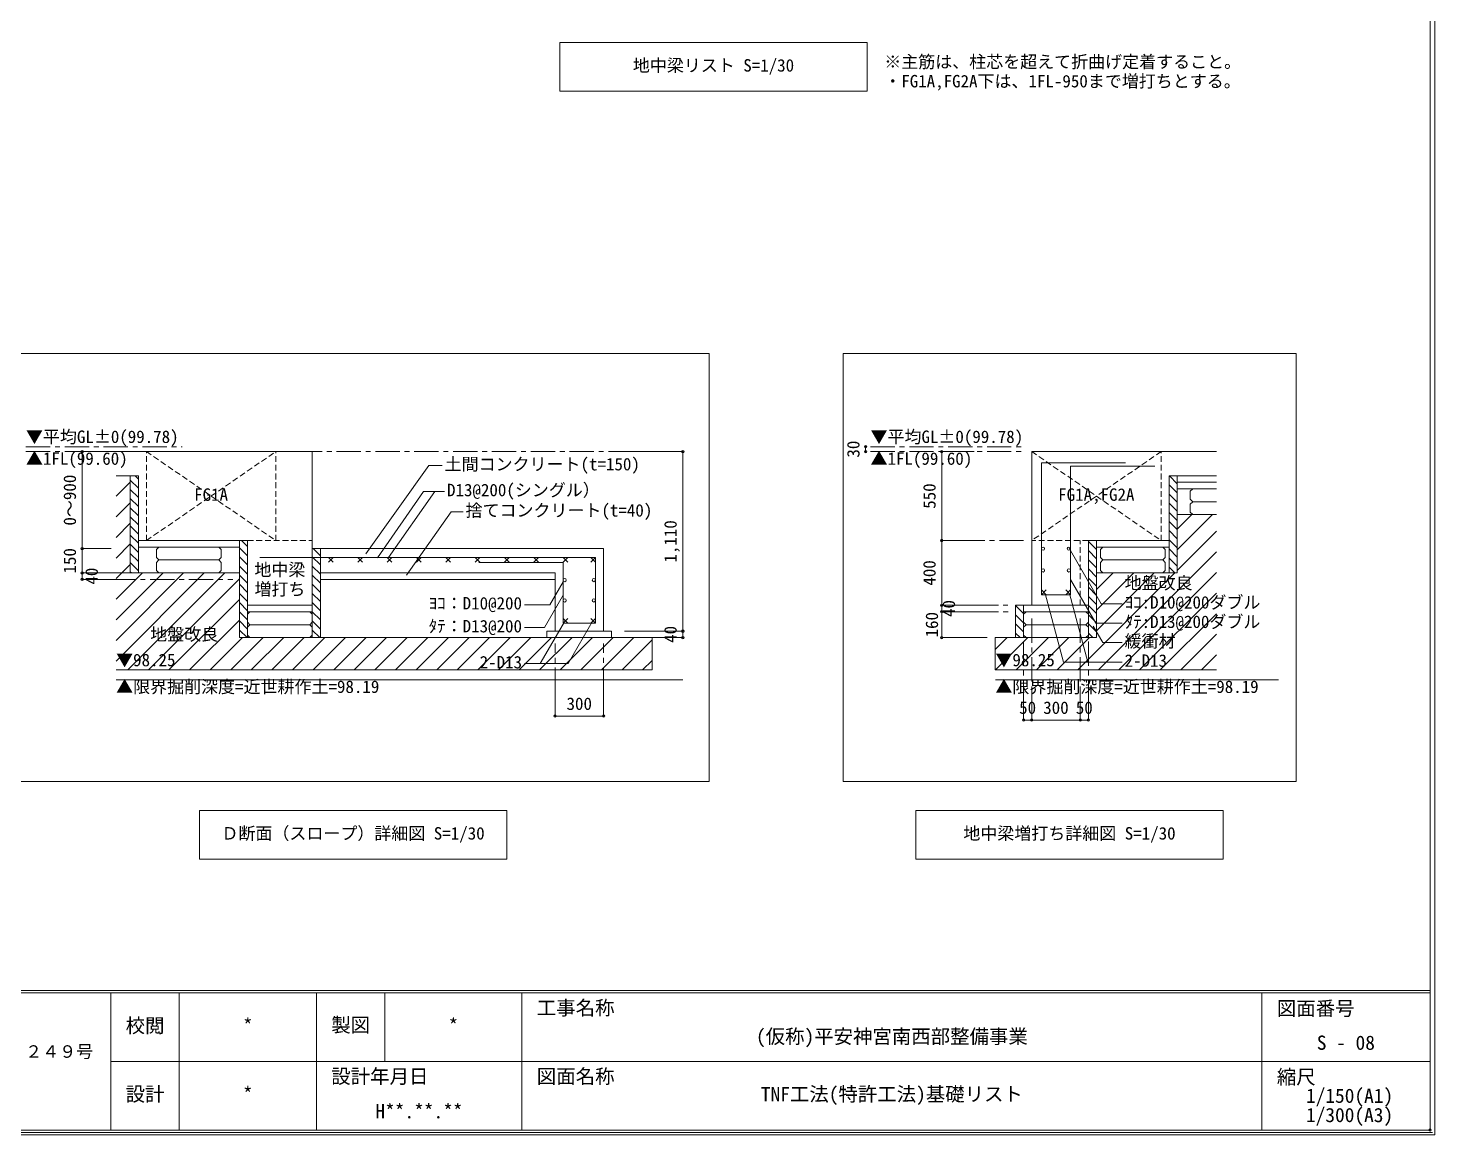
# Model space of a CAD drawing. Units: millimetres on the paper, enlarged 150 times, with parts at 1:30. Extents: x -144184 to 144184, y -90019 to 91030.
# Drawn here: x -69522 to -26054, y -90019 to -55817 of the extents above; entities that cross this region are included whole.
import ezdxf
from ezdxf.enums import TextEntityAlignment as Align

# ---------------------------------------------------------------- set-up
doc = ezdxf.new("R2010")
doc.units = ezdxf.units.MM
doc.header["$LTSCALE"] = 150
doc.header["$PDMODE"] = 32
doc.header["$PDSIZE"] = 75
doc.linetypes.add('CHAIN1', pattern=[8, 5, -1, 1, -1])
doc.linetypes.add('DASHED1', pattern=[1.8, 1.2, -0.6])
for name, color, linetype, lineweight in [('3-0_基準線', 3, 'Continuous', 13), ('3-1_躯体', 7, 'Continuous', 9), ('3-2_間仕切り', 7, 'Continuous', 9), ('3-5_仕上げ', 2, 'Continuous', 9), ('3-7_寸法', 4, 'Continuous', 5), ('3-8_補助線', 4, 'Continuous', 5), ('3-9_ハッチ', 4, 'Continuous', 5), ('3-A_給水設備', 7, 'Continuous', 9), ('3-B_排水設備', 3, 'Continuous', 13), ('3-F_', 4, 'CHAIN1', 5), ('4-7_寸法', 4, 'Continuous', 5), ('7-7_寸法', 4, 'Continuous', 5), ('F-0_枠', 2, 'Continuous', 13)]:
    doc.layers.add(name, color=color, linetype=linetype, lineweight=lineweight)
doc.layers.add('3-E_', color=2, linetype='Continuous')
doc.styles.add('ＭＳ ゴシック', font='')
doc.styles.get('ＭＳ ゴシック').set_extended_font_data('MS Gothic')

msp = doc.modelspace()

# ---------------------------------------------------------------- linework, layer by layer
at = {"layer": '3-0_基準線'}
for p, q in [((-66803.5, -68902), (-60741.9, -68902)), ((-60741.9, -74652), (-60741.9, -68902)), ((-38511.9, -68902), (-32801.8, -68902)), ((-38511.9, -73652), (-38511.9, -68902)), ((-66803.5, -69652), (-66116.9, -69652)), ((-66366.9, -72652), (-66366.9, -69652)), ((-66116.9, -72652), (-66116.9, -69652)), ((-32801.8, -69652), (-34261.9, -69652)), ((-34261.9, -69652), (-34261.9, -72652)), ((-34011.9, -69652), (-34011.9, -72652)), ((-32801.8, -69852), (-34011.9, -69852)), ((-32801.8, -70052), (-34011.9, -70052)), ((-33611.9, -70127), (-33536.9, -70052)), ((-33611.9, -70377), (-33611.9, -70127)), ((-33536.9, -70452), (-33611.9, -70377)), ((-32801.8, -70852), (-34011.9, -70852)), ((-33536.9, -70452), (-33611.9, -70527)), ((-33611.9, -70777), (-33611.9, -70527)), ((-33611.9, -70777), (-33536.9, -70852)), ((-32801.8, -70452), (-33536.9, -70452)), ((-32801.8, -70852), (-33536.9, -70852)), ((-66116.9, -71652), (-62741.9, -71652)), ((-62991.9, -71652), (-62991.9, -74652)), ((-62741.9, -71652), (-62741.9, -74652)), ((-36761.9, -71652), (-34261.9, -71652)), ((-36761.9, -74652), (-36761.9, -71652)), ((-36511.9, -74652), (-36511.9, -71652)), ((-66116.9, -71852), (-62991.9, -71852)), ((-65554.4, -71927), (-65479.4, -71852)), ((-65554.4, -72177), (-65554.4, -71927)), ((-63554.4, -71927), (-63629.4, -71852)), ((-63554.4, -72177), (-63554.4, -71927)), ((-60741.9, -71902), (-51741.9, -71902)), ((-60491.9, -71902), (-60491.9, -74652)), ((-51741.9, -71902), (-51741.9, -73402)), ((-36511.9, -71852), (-34261.9, -71852)), ((-36386.9, -71927), (-36311.9, -71852)), ((-36386.9, -72177), (-36386.9, -71927)), ((-34386.9, -71927), (-34461.9, -71852)), ((-34386.9, -72177), (-34386.9, -71927)), ((-65479.4, -72252), (-65554.4, -72177)), ((-65479.4, -72252), (-65554.4, -72327)), ((-65554.4, -72577), (-65554.4, -72327)), ((-65554.4, -72577), (-65479.4, -72652)), ((-63629.4, -72252), (-65479.4, -72252)), ((-63629.4, -72252), (-63554.4, -72177)), ((-63629.4, -72252), (-63554.4, -72327)), ((-63554.4, -72577), (-63629.4, -72652)), ((-63554.4, -72577), (-63554.4, -72327)), ((-36311.9, -72252), (-36386.9, -72177)), ((-36311.9, -72252), (-36386.9, -72327)), ((-36386.9, -72577), (-36386.9, -72327)), ((-34461.9, -72252), (-36311.9, -72252)), ((-34461.9, -72252), (-34386.9, -72177)), ((-34461.9, -72252), (-34386.9, -72327)), ((-34386.9, -72577), (-34461.9, -72652)), ((-34386.9, -72577), (-34386.9, -72327)), ((-66366.9, -72652), (-62991.9, -72652)), ((-60491.9, -72652), (-53241.9, -72652)), ((-60491.9, -72852), (-53241.9, -72852)), ((-53241.9, -72652), (-53241.9, -74452)), ((-34011.9, -72652), (-36511.9, -72652)), ((-51741.9, -73402), (-51741.9, -74452)), ((-62741.9, -73652), (-60741.9, -73652)), ((-62741.9, -73927), (-62666.9, -73852)), ((-62741.9, -73852), (-60741.9, -73852)), ((-60741.9, -73927), (-60816.9, -73852)), ((-38761.9, -73652), (-38761.9, -74652)), ((-38761.9, -73927), (-38686.9, -73852)), ((-36761.9, -73852), (-38761.9, -73852)), ((-36761.9, -73927), (-36836.9, -73852)), ((-62741.9, -74177), (-62741.9, -73927)), ((-62666.9, -74252), (-62741.9, -74177)), ((-62666.9, -74252), (-62741.9, -74327)), ((-62741.9, -74577), (-62741.9, -74327)), ((-60816.9, -74252), (-62666.9, -74252)), ((-60816.9, -74252), (-60741.9, -74177)), ((-60816.9, -74252), (-60741.9, -74327)), ((-60741.9, -74177), (-60741.9, -73927)), ((-60741.9, -74577), (-60741.9, -74327)), ((-38761.9, -74177), (-38761.9, -73927)), ((-38686.9, -74252), (-38761.9, -74177)), ((-38686.9, -74252), (-38761.9, -74327)), ((-38761.9, -74577), (-38761.9, -74327)), ((-36836.9, -74252), (-38686.9, -74252)), ((-36836.9, -74252), (-36761.9, -74177)), ((-36836.9, -74252), (-36761.9, -74327)), ((-36761.9, -74177), (-36761.9, -73927)), ((-36761.9, -74577), (-36761.9, -74327)), ((-62991.9, -74652), (-50241.9, -74652)), ((-62741.9, -74577), (-62666.9, -74652)), ((-60741.9, -74577), (-60816.9, -74652)), ((-53491.9, -74452), (-51491.9, -74452)), ((-53491.9, -74652), (-53491.9, -74452)), ((-53491.9, -74652), (-51491.9, -74652)), ((-51491.9, -74452), (-51491.9, -74652)), ((-50241.9, -74652), (-50241.9, -75652)), ((-36511.9, -74652), (-39011.9, -74652)), ((-38761.9, -74577), (-38686.9, -74652)), ((-36761.9, -74577), (-36836.9, -74652)), ((-66803.5, -75652), (-50241.9, -75652)), ((-32801.8, -75652), (-39636.9, -75652))]:
    msp.add_line(p, q, dxfattribs=at)
at = {"layer": '3-0_基準線', "linetype": 'DASHED1'}
for p, q in [((-65866.9, -68902), (-61866.9, -71652)), ((-65866.9, -71652), (-65866.9, -68902)), ((-65866.9, -71652), (-61866.9, -68902)), ((-61866.9, -71652), (-61866.9, -68902)), ((-34511.9, -68902), (-38511.9, -71652)), ((-38511.9, -68902), (-34511.9, -71652)), ((-34511.9, -71652), (-34511.9, -68902)), ((-62741.9, -71652), (-60741.9, -71652)), ((-36761.9, -71652), (-38511.9, -71652)), ((-37011.9, -73652), (-37011.9, -71652))]:
    msp.add_line(p, q, dxfattribs=at)
at = {"layer": '3-0_基準線'}
for points in [[(-36386.9, -72577), (-36311.9, -72652), (-34461.9, -72652)], [(-36761.9, -73652), (-39011.9, -73652), (-39011.9, -74652)], [(-36836.9, -74652), (-39636.9, -74652), (-39636.9, -75652)]]:
    msp.add_lwpolyline(points, dxfattribs=at)
at = {"layer": '3-1_躯体'}
for p, q in [((-62366.9, -72177), (-51991.9, -72177)), ((-60241.9, -72177), (-60100.4, -72318.5)), ((-60100.4, -72177), (-60241.9, -72318.5)), ((-59335.6, -72177), (-59194.2, -72318.5)), ((-59194.2, -72177), (-59335.6, -72318.5)), ((-58429.4, -72177), (-58287.9, -72318.5)), ((-58287.9, -72177), (-58429.4, -72318.5)), ((-57523.1, -72177), (-57381.7, -72318.5)), ((-57381.7, -72177), (-57523.1, -72318.5)), ((-56616.9, -72177), (-56475.4, -72318.5)), ((-56475.4, -72177), (-56616.9, -72318.5)), ((-55710.6, -72177), (-55569.2, -72318.5)), ((-55569.2, -72177), (-55710.6, -72318.5)), ((-55591.9, -72327), (-52991.9, -72327)), ((-54804.4, -72177), (-54662.9, -72318.5)), ((-54662.9, -72177), (-54804.4, -72318.5)), ((-53898.1, -72177), (-53756.7, -72318.5)), ((-53756.7, -72177), (-53898.1, -72318.5)), ((-52991.9, -72177), (-52850.4, -72318.5)), ((-52850.4, -72177), (-52991.9, -72318.5)), ((-52991.9, -74202), (-52991.9, -72327)), ((-52133.3, -72177), (-51991.9, -72318.5)), ((-51991.9, -72177), (-52133.3, -72318.5)), ((-51991.9, -72177), (-51991.9, -74202)), ((-52991.9, -74060.6), (-52850.4, -74202)), ((-52850.4, -74060.6), (-52991.9, -74202)), ((-52991.9, -74202), (-51991.9, -74202)), ((-52133.3, -74060.6), (-51991.9, -74202)), ((-51991.9, -74060.6), (-52133.3, -74202)), ((-66803.5, -75952), (-49291.9, -75952.1)), ((-39632.9, -75952), (-30886.9, -75952.1))]:
    msp.add_line(p, q, dxfattribs=at)
for centre in [(-52941.9, -72875.6), (-52041.9, -72875.6), (-52941.9, -73503.5), (-52041.9, -73503.5)]:
    msp.add_circle(centre, 50, dxfattribs=at)
at = {"layer": '3-2_間仕切り'}
for p, q in [((-35611.9, -69252), (-38211.9, -69252)), ((-38211.9, -73327), (-38211.9, -69252)), ((-34711.9, -69352), (-37311.9, -69352)), ((-37311.9, -69352), (-37311.9, -73327)), ((-38211.9, -73327), (-38061.9, -73177)), ((-38061.9, -73327), (-38211.9, -73177)), ((-38211.9, -73327), (-38061.9, -73177)), ((-38061.9, -73327), (-38211.9, -73177)), ((-38211.9, -73327), (-37311.9, -73327)), ((-37461.9, -73327), (-37311.9, -73177)), ((-37311.9, -73327), (-37461.9, -73177)), ((-37461.9, -73327), (-37311.9, -73177)), ((-37311.9, -73327), (-37461.9, -73177))]:
    msp.add_line(p, q, dxfattribs=at)
for centre in [(-38161.9, -71902), (-37361.9, -71902), (-38161.9, -72577), (-37361.9, -72577)]:
    msp.add_circle(centre, 50, dxfattribs=at)
at = {"layer": '3-7_寸法'}
for p, q in [((-67853.5, -68902), (-66953.5, -68902)), ((-67853.5, -68902), (-67853.5, -71902)), ((-49291.9, -68902), (-51091.9, -68902)), ((-49291.9, -74452), (-49291.9, -68902)), ((-43642.5, -68752), (-43642.5, -68902)), ((-41290.9, -68902), (-41290.9, -71652)), ((-41290.9, -68902), (-40290.9, -68902)), ((-41290.9, -71652), (-40290.9, -71652)), ((-67853.5, -71902), (-66953.5, -71902)), ((-67853.5, -71902), (-67853.5, -72652)), ((-67853.5, -72652), (-66953.5, -72652)), ((-67853.5, -72652), (-67853.5, -72852)), ((-67853.5, -72852), (-66953.5, -72852)), ((-41290.9, -73652), (-40290.9, -73652)), ((-41290.9, -73852), (-40290.9, -73852)), ((-41290.9, -73852), (-40290.9, -73852)), ((-49291.9, -74452), (-51091.9, -74452)), ((-49291.9, -74652), (-51091.9, -74652)), ((-49291.9, -74652), (-49291.9, -74452)), ((-41290.9, -74652), (-40290.9, -74652)), ((-53241.9, -77076.9), (-53241.9, -76326.9)), ((-51741.9, -77076.9), (-51741.9, -76326.9)), ((-38761.9, -77199.9), (-38761.9, -76199.9)), ((-38511.9, -77199.9), (-38511.9, -76199.9)), ((-38511.9, -77199.9), (-38511.9, -76199.9)), ((-37011.9, -77199.9), (-37011.9, -76199.9)), ((-37011.9, -77199.9), (-37011.9, -76199.9)), ((-36761.9, -77199.9), (-36761.9, -76199.9)), ((-53241.9, -77076.9), (-51741.9, -77076.9)), ((-38511.9, -77199.9), (-38761.9, -77199.9))]:
    msp.add_line(p, q, dxfattribs=at)
msp.add_lwpolyline([(-38511.9, -77199.9), (-37011.9, -77199.9), (-36761.9, -77199.9)], dxfattribs=at)
at = {"layer": '3-7_寸法', "color": 2}
for p in [(-67853.5, -68902), (-49291.9, -68902), (-43642.5, -68752), (-43642.5, -68902), (-67853.5, -71902), (-67853.5, -72652), (-67853.5, -72852), (-49291.9, -74452), (-49291.9, -74652)]:
    msp.add_point(p, dxfattribs=at)
at = {"layer": '3-7_寸法', "color": 7}
for p in [(-41290.9, -68902), (-41290.9, -71652), (-41290.9, -73652), (-41290.9, -73852), (-41290.9, -74652), (-53241.9, -77076.9), (-51741.9, -77076.9), (-38761.9, -77199.9), (-38511.9, -77199.9), (-37011.9, -77199.9), (-36761.9, -77199.9)]:
    msp.add_point(p, dxfattribs=at)
at = {"layer": '3-8_補助線'}
for p, q in [((-66803.5, -70284), (-66366.9, -69847.3)), ((-66803.5, -70920.4), (-66366.9, -70483.7)), ((-34011.9, -71940.2), (-32923.7, -70852)), ((-34011.9, -71303.8), (-33560.1, -70852)), ((-66803.5, -71556.8), (-66366.9, -71120.1)), ((-34011.9, -72576.6), (-32801.8, -71366.5)), ((-66803.5, -72193.2), (-66366.9, -71756.5)), ((-36451, -75652), (-32801.8, -72002.9)), ((-66803.5, -72829.6), (-66366.9, -72392.9)), ((-66803.5, -73466), (-65989.6, -72652)), ((-66803.5, -75375.2), (-64080.4, -72652)), ((-66803.5, -74738.8), (-64716.8, -72652)), ((-66803.5, -74102.4), (-65353.2, -72652)), ((-66444, -75652), (-63444, -72652)), ((-65807.6, -75652), (-62991.9, -72836.3)), ((-37087.3, -75652), (-34087.3, -72652)), ((-36511.9, -73167.4), (-35996.5, -72652)), ((-36511.9, -73803.8), (-35360.1, -72652)), ((-36511.9, -74440.2), (-34723.7, -72652)), ((-35814.6, -75652), (-32801.8, -72639.3)), ((-35178.2, -75652), (-32801.8, -73275.7)), ((-65171.2, -75652), (-62991.9, -73472.7)), ((-64534.8, -75652), (-62991.9, -74109.1)), ((-34541.8, -75652), (-32801.8, -73912.1)), ((-63898.4, -75652), (-62898.4, -74652)), ((-63262, -75652), (-62262, -74652)), ((-62625.6, -75652), (-61625.6, -74652)), ((-61989.2, -75652), (-60989.2, -74652)), ((-61352.8, -75652), (-60352.8, -74652)), ((-60716.4, -75652), (-59716.4, -74652)), ((-60080, -75652), (-59080, -74652)), ((-59443.6, -75652), (-58443.6, -74652)), ((-58807.2, -75652), (-57807.2, -74652)), ((-58170.8, -75652), (-57170.8, -74652)), ((-57534.4, -75652), (-56534.4, -74652)), ((-56898, -75652), (-55898, -74652)), ((-56261.6, -75652), (-55261.6, -74652)), ((-55625.2, -75652), (-54625.2, -74652)), ((-54988.8, -75652), (-53988.8, -74652)), ((-54352.4, -75652), (-53352.4, -74652)), ((-53716.1, -75652), (-52716.1, -74652)), ((-53079.7, -75652), (-52079.7, -74652)), ((-52443.3, -75652), (-51443.3, -74652)), ((-51806.9, -75652), (-50806.9, -74652)), ((-51170.5, -75652), (-50241.9, -74723.4)), ((-39636.9, -75019.6), (-39269.3, -74652)), ((-39632.9, -75652), (-38632.9, -74652)), ((-38996.5, -75652), (-37996.5, -74652)), ((-38360.1, -75652), (-37360.1, -74652)), ((-37723.7, -75652), (-36723.7, -74652)), ((-33905.4, -75652), (-32801.8, -74548.5)), ((-33269, -75652), (-32801.8, -75184.9)), ((-50534.1, -75652), (-50241.9, -75359.8))]:
    msp.add_line(p, q, dxfattribs=at)
at = {"layer": '3-9_ハッチ'}
for p, q in [((-66366.9, -69787.8), (-66116.9, -70037.8)), ((-66219.7, -69652), (-66116.9, -69754.9)), ((-34261.9, -69931.9), (-34011.9, -70181.9)), ((-34258.9, -69652), (-34011.9, -69899)), ((-66366.9, -70070.6), (-66116.9, -70320.6)), ((-66366.9, -70353.4), (-66116.9, -70603.4)), ((-34261.9, -70214.7), (-34011.9, -70464.7)), ((-66366.9, -70636.3), (-66116.9, -70886.3)), ((-34261.9, -70497.6), (-34011.9, -70747.6)), ((-34261.9, -70780.4), (-34011.9, -71030.4)), ((-66366.9, -70919.1), (-66116.9, -71169.1)), ((-66366.9, -71202), (-66116.9, -71452)), ((-34261.9, -71063.2), (-34011.9, -71313.2)), ((-66366.9, -71484.8), (-66116.9, -71734.8)), ((-62930.5, -71652), (-62741.9, -71840.7)), ((-36761.9, -71681.9), (-36511.9, -71931.9)), ((-34261.9, -71346.1), (-34011.9, -71596.1)), ((-34261.9, -71628.9), (-34011.9, -71878.9)), ((-66366.9, -71767.7), (-66116.9, -72017.7)), ((-66366.9, -72050.5), (-66116.9, -72300.5)), ((-62991.9, -71873.5), (-62741.9, -72123.5)), ((-62991.9, -72156.4), (-62741.9, -72406.4)), ((-60741.9, -72156.4), (-60491.9, -72406.4)), ((-60713.4, -71902), (-60491.9, -72123.5)), ((-36761.9, -71964.7), (-36511.9, -72214.7)), ((-34261.9, -71911.8), (-34011.9, -72161.8)), ((-66366.9, -72333.3), (-66116.9, -72583.3)), ((-62991.9, -72439.2), (-62741.9, -72689.2)), ((-60741.9, -72439.2), (-60491.9, -72689.2)), ((-36761.9, -72247.6), (-36511.9, -72497.6)), ((-36761.9, -72530.4), (-36511.9, -72780.4)), ((-34261.9, -72194.6), (-34011.9, -72444.6)), ((-34261.9, -72477.5), (-34087.4, -72652)), ((-66366.9, -72616.2), (-66331, -72652)), ((-62991.9, -72722.1), (-62741.9, -72972.1)), ((-62991.9, -73004.9), (-62741.9, -73254.9)), ((-60741.9, -72722.1), (-60491.9, -72972.1)), ((-60741.9, -73004.9), (-60491.9, -73254.9)), ((-36761.9, -72813.2), (-36511.9, -73063.2)), ((-62991.9, -73287.8), (-62741.9, -73537.8)), ((-60741.9, -73287.8), (-60491.9, -73537.8)), ((-36761.9, -73096.1), (-36511.9, -73346.1)), ((-36761.9, -73378.9), (-36511.9, -73628.9)), ((-62991.9, -73570.6), (-62741.9, -73820.6)), ((-62991.9, -73853.4), (-62741.9, -74103.4)), ((-60741.9, -73570.6), (-60491.9, -73820.6)), ((-60741.9, -73853.4), (-60491.9, -74103.4)), ((-39011.9, -73661.8), (-38761.9, -73911.8)), ((-36761.9, -73661.8), (-36511.9, -73911.8)), ((-62991.9, -74136.3), (-62741.9, -74386.3)), ((-60741.9, -74136.3), (-60491.9, -74386.3)), ((-39011.9, -73944.6), (-38761.9, -74194.6)), ((-39011.9, -74227.5), (-38761.9, -74477.5)), ((-36761.9, -73944.6), (-36511.9, -74194.6)), ((-36761.9, -74227.5), (-36511.9, -74477.5)), ((-62991.9, -74419.1), (-62758.9, -74652)), ((-60741.9, -74419.1), (-60508.9, -74652)), ((-39011.9, -74510.3), (-38870.2, -74652)), ((-36761.9, -74510.3), (-36620.2, -74652))]:
    msp.add_line(p, q, dxfattribs=at)
at = {"layer": '3-A_給水設備'}
for p, q in [((-59088.8, -72063.1), (-57145.7, -69336.7)), ((-56728, -69336.7), (-57145.7, -69336.7)), ((-58725.9, -72185.2), (-57302.3, -70136.7)), ((-58391, -72177), (-56956.7, -70136.7)), ((-56653.1, -70136.7), (-57302.3, -70136.7)), ((-57827.8, -72718.6), (-56454.4, -70764.8)), ((-56081.3, -70764.8), (-56454.4, -70764.8)), ((-37356.1, -71891.3), (-36365.5, -73607.1)), ((-52991.9, -72925.6), (-53401.3, -73634.7)), ((-37311.9, -72852.6), (-36529.9, -74207.1)), ((-52991.9, -73339.5), (-53571.2, -74343)), ((-38096.2, -73285.2), (-37527.6, -75407.1)), ((-37346.2, -73285.2), (-36777.6, -75407.1)), ((-54182.7, -73634.7), (-53401.3, -73634.7)), ((-35715.2, -73607.1), (-36365.5, -73607.1)), ((-52921.1, -74111.7), (-53697.5, -75456.5)), ((-52062.6, -74111.7), (-52838.9, -75456.5)), ((-36315, -74807.1), (-36607.5, -74300.6)), ((-35715.2, -74207.1), (-36529.9, -74207.1)), ((-54182.7, -74343), (-53571.2, -74343)), ((-35715.2, -74807.1), (-36315, -74807.1)), ((-52838.9, -75456.5), (-54182.7, -75456.5)), ((-35715.2, -75407.1), (-37527.6, -75407.1))]:
    msp.add_line(p, q, dxfattribs=at)
at = {"layer": '3-B_排水設備'}
for p, q in [((-43592.4, -56263.3), (-53092.4, -56263.3)), ((-53092.4, -57763.3), (-53092.4, -56263.3)), ((-43592.4, -56263.3), (-43592.4, -57763.3)), ((-43592.4, -57763.3), (-53092.4, -57763.3)), ((-48480.6, -79102.5), (-48480.6, -65873.6)), ((-44342.4, -79102.5), (-44342.4, -65873.6)), ((-30342.4, -79102.5), (-44342.4, -79102.5)), ((-54730.6, -79995.2), (-64230.6, -79995.2)), ((-64230.6, -81495.2), (-64230.6, -79995.2)), ((-54730.6, -79995.2), (-54730.6, -81495.2)), ((-32592.4, -79995.2), (-42092.4, -79995.2)), ((-42092.4, -81495.2), (-42092.4, -79995.2)), ((-32592.4, -79995.2), (-32592.4, -81495.2)), ((-54730.6, -81495.2), (-64230.6, -81495.2)), ((-32592.4, -81495.2), (-42092.4, -81495.2))]:
    msp.add_line(p, q, dxfattribs=at)
for points in [[(-48480.6, -79102.5), (-70480.6, -79102.5), (-70480.6, -65873.6), (-48480.6, -65873.6)], [(-30342.4, -79102.5), (-30342.4, -65873.6), (-44342.4, -65873.6)]]:
    msp.add_lwpolyline(points, dxfattribs=at)
at = {"layer": '3-F_'}
for p, q in [((-69589.5, -68752), (-64758.8, -68752)), ((-69589.5, -68902), (-51091.9, -68902)), ((-43492.5, -68752), (-38761.9, -68752)), ((-43492.5, -68902), (-38761.9, -68902)), ((-38761.9, -71652), (-40290.9, -71652)), ((-66953.5, -72652), (-63193.6, -72652)), ((-66953.5, -72852), (-63193.6, -72852)), ((-40290.9, -73652), (-39252.3, -73652)), ((-40290.9, -73852), (-39239.6, -73852)), ((-38511.9, -74060.8), (-38511.9, -76199.9)), ((-37011.9, -74060.8), (-37011.9, -76199.9)), ((-40290.9, -74652), (-39884.4, -74652)), ((-53241.9, -76326.9), (-53241.9, -74831.1)), ((-51741.9, -76326.9), (-51741.9, -74831.1)), ((-38761.9, -74770.1), (-38761.9, -76199.9)), ((-36761.9, -74770.1), (-36761.9, -76199.9))]:
    msp.add_line(p, q, dxfattribs=at)
at = {"layer": '4-7_寸法'}
for p, q in [((-41290.9, -73652), (-41290.9, -73852)), ((-41290.9, -73852), (-41290.9, -74652))]:
    msp.add_line(p, q, dxfattribs=at)
at = {"layer": '7-7_寸法'}
msp.add_line((-41290.9, -73652), (-41290.9, -71652), dxfattribs=at)
at = {"layer": 'F-0_枠', "color": 3}
for p, q in [((-26204.2, -11103.9), (-26204.2, -89868.5)), ((-26054.1, -10953.7), (-26054.1, -90018.6)), ((-26204.2, -85558.7), (-144033.4, -85558.7)), ((-26204.2, -85633.8), (-144033.4, -85633.8)), ((-66968.2, -85633.8), (-66968.2, -89868.5)), ((-64850.9, -85633.8), (-64850.9, -89868.5)), ((-60616.2, -85633.8), (-60616.2, -89868.5)), ((-58498.9, -85633.8), (-58498.9, -87751.1)), ((-54264.3, -85633.8), (-54264.3, -89868.5)), ((-31397.1, -85633.8), (-31397.1, -89868.5)), ((-66954.6, -87751.1), (-26204.2, -87751.1)), ((-26054.1, -90018.6), (-144183.6, -90018.6))]:
    msp.add_line(p, q, dxfattribs=at)
at = {"layer": 'F-0_枠', "color": 6, "lineweight": 20}
msp.add_line((-26204.2, -89868.5), (-144033.4, -89868.5), dxfattribs=at)
at = {"layer": 'F-0_枠', "color": 3}
for points in [[(-26129.1, -89943.5), (-144108.5, -89943.5), (-144108.5, -11028.8), (-26129.1, -11028.8)], [(-26204.2, -89868.5), (-144033.4, -89868.5), (-144033.4, -11103.9)]]:
    msp.add_lwpolyline(points, dxfattribs=at)
at = {"layer": 'F-0_枠', "color": 7}
msp.add_point((-26204.2, -89868.5), dxfattribs=at)

# ---------------------------------------------------------------- texts
at = {"layer": '3-0_基準線', "color": 2, "style": 'ＭＳ ゴシック'}
for s, p in [('\u3000※主筋は、柱芯を超えて折曲げ定着すること。', (-43592.4, -57163.3)), ('\u3000・FG1A,FG2A下は、1FL-950まで増打ちとする。', (-43592.4, -57763.3))]:
    msp.add_text(s, height=384.9, dxfattribs=at).set_placement(p, align=Align.BOTTOM_LEFT)
at = {"layer": '3-5_仕上げ', "style": 'ＭＳ ゴシック'}
msp.add_text('地盤改良', height=384.9, dxfattribs=at).set_placement((-65749.6, -74856.3), align=Align.BOTTOM_LEFT)
at = {"layer": '3-7_寸法', "color": 2, "style": 'ＭＳ ゴシック'}
for s, p in [('30', (-43717.5, -69089.5)), ('0～900', (-67928.5, -71189.5)), ('550', (-41365.9, -70670.8)), ('1,110', (-49366.9, -72333.3)), ('150', (-67928.5, -72670.8)), ('40', (-67253.5, -73014.5)), ('400', (-41365.9, -73045.8)), ('160', (-41290.9, -74645.8)), ('40', (-40765.9, -74014.5)), ('40', (-49366.9, -74814.5))]:
    msp.add_text(s, height=384.9, rotation=90, dxfattribs=at).set_placement(p, align=Align.BOTTOM_LEFT)
for s, p in [('▼98.25', (-66803.5, -75652)), ('▼98.25', (-39632.9, -75652)), ('▲限界掘削深度=近世耕作土=98.19', (-66803.5, -76477)), ('▲限界掘削深度=近世耕作土=98.19', (-39632.9, -76477)), ('300', (-52885.6, -77001.9)), ('50', (-38899.4, -77124.9)), ('300', (-38155.7, -77124.9)), ('50', (-37149.4, -77124.9))]:
    msp.add_text(s, height=384.9, dxfattribs=at).set_placement(p, align=Align.BOTTOM_LEFT)
at = {"layer": '3-8_補助線', "color": 2, "style": 'ＭＳ ゴシック'}
msp.add_text('FG1A,FG2A', height=384.9, dxfattribs=at).set_placement((-37693.2, -70539.5), align=Align.BOTTOM_LEFT)
at = {"layer": '3-A_給水設備', "color": 2, "style": 'ＭＳ ゴシック'}
for s, p in [('土間コンクリート(t=150)', (-56653, -69599.2)), ('D13@200(シングル）', (-56578.1, -70399.2)), ('FG1A', (-64391.9, -70539.5)), ('捨てコンクリート(t=40)', (-56006.3, -71027.3)), ('地中梁', (-62529.4, -72861.9)), ('増打ち', (-62529.4, -73461.9)), ('地盤改良', (-35640.2, -73269.6)), ('ﾖｺ：D10@200', (-57145.2, -73897.2)), ('ﾖｺ:D10@200ダブル', (-35640.2, -73869.6)), ('ﾀﾃ：D13@200', (-57145.2, -74605.5)), ('ﾀﾃ:D13@200ダブル', (-35640.2, -74469.6)), ('緩衝材', (-35640.2, -75069.6)), ('2-D13', (-35640.2, -75669.6)), ('2-D13', (-55570.2, -75719))]:
    msp.add_text(s, height=384.9, dxfattribs=at).set_placement(p, align=Align.BOTTOM_LEFT)
at = {"layer": '3-E_', "style": 'ＭＳ ゴシック'}
msp.add_text('Ｄ断面（スロープ）詳細図 S=1/30', height=384.9, dxfattribs=at).set_placement((-63549.4, -81007.7), align=Align.BOTTOM_LEFT)
at = {"layer": '3-F_', "color": 2, "style": 'ＭＳ ゴシック'}
for s, p in [('地中梁リスト S=1/30', (-50836.2, -57275.8)), ('▼平均GL±0(99.78)', (-69589.5, -68752)), ('▼平均GL±0(99.78)', (-43492.5, -68752)), ('▲1FL(99.60)', (-69589.5, -69427)), ('▲1FL(99.60)', (-43492.5, -69427)), ('地中梁増打ち詳細図 S=1/30', (-40623.7, -81007.7))]:
    msp.add_text(s, height=384.9, dxfattribs=at).set_placement(p, align=Align.BOTTOM_LEFT)
at = {"layer": 'F-0_枠', "style": 'ＭＳ ゴシック'}
for s, height, p in [('工事名称', 440.4, (-53804.8, -86445.1)), ('図面番号', 440.4, (-30937.7, -86463.5)), ('校閲', 440.4, (-66510.2, -86992.8)), ('*', 439.9, (-62883.7, -86992.8)), ('製図', 440.4, (-60156.8, -86974.5)), ('*', 439.9, (-56531.6, -86992.5)), ('(仮称)平安神宮南西部整備事業', 439.9, (-47031.7, -87327.5)), ('２', 385.3, (-69611.8, -87751.1)), ('４', 385.3, (-69086.2, -87751.1)), ('９', 385.3, (-68560.6, -87751.1)), ('号', 385.3, (-68035, -87751.1)), ('S - 08', 439.9, (-29701.7, -87522.1)), ('設計年月日', 440.4, (-60156.8, -88562.5)), ('図面名称', 440.4, (-53804.8, -88562.5)), ('縮尺', 440.4, (-30937.7, -88580.8)), ('設計', 440.4, (-66510.2, -89110.1)), ('*', 439.9, (-62883.7, -89110.1)), ('TNF工法(特許工法)基礎リスト', 439.9, (-46880.7, -89109.8)), ('1/150(A1)', 439.9, (-30036.8, -89160.7)), ('H**.**.**', 439.9, (-58791.7, -89639.5)), ('1/300(A3)', 439.9, (-30036.8, -89757.1))]:
    msp.add_text(s, height=height, dxfattribs=at).set_placement(p, align=Align.BOTTOM_LEFT)

doc.saveas('drawing.dxf')
